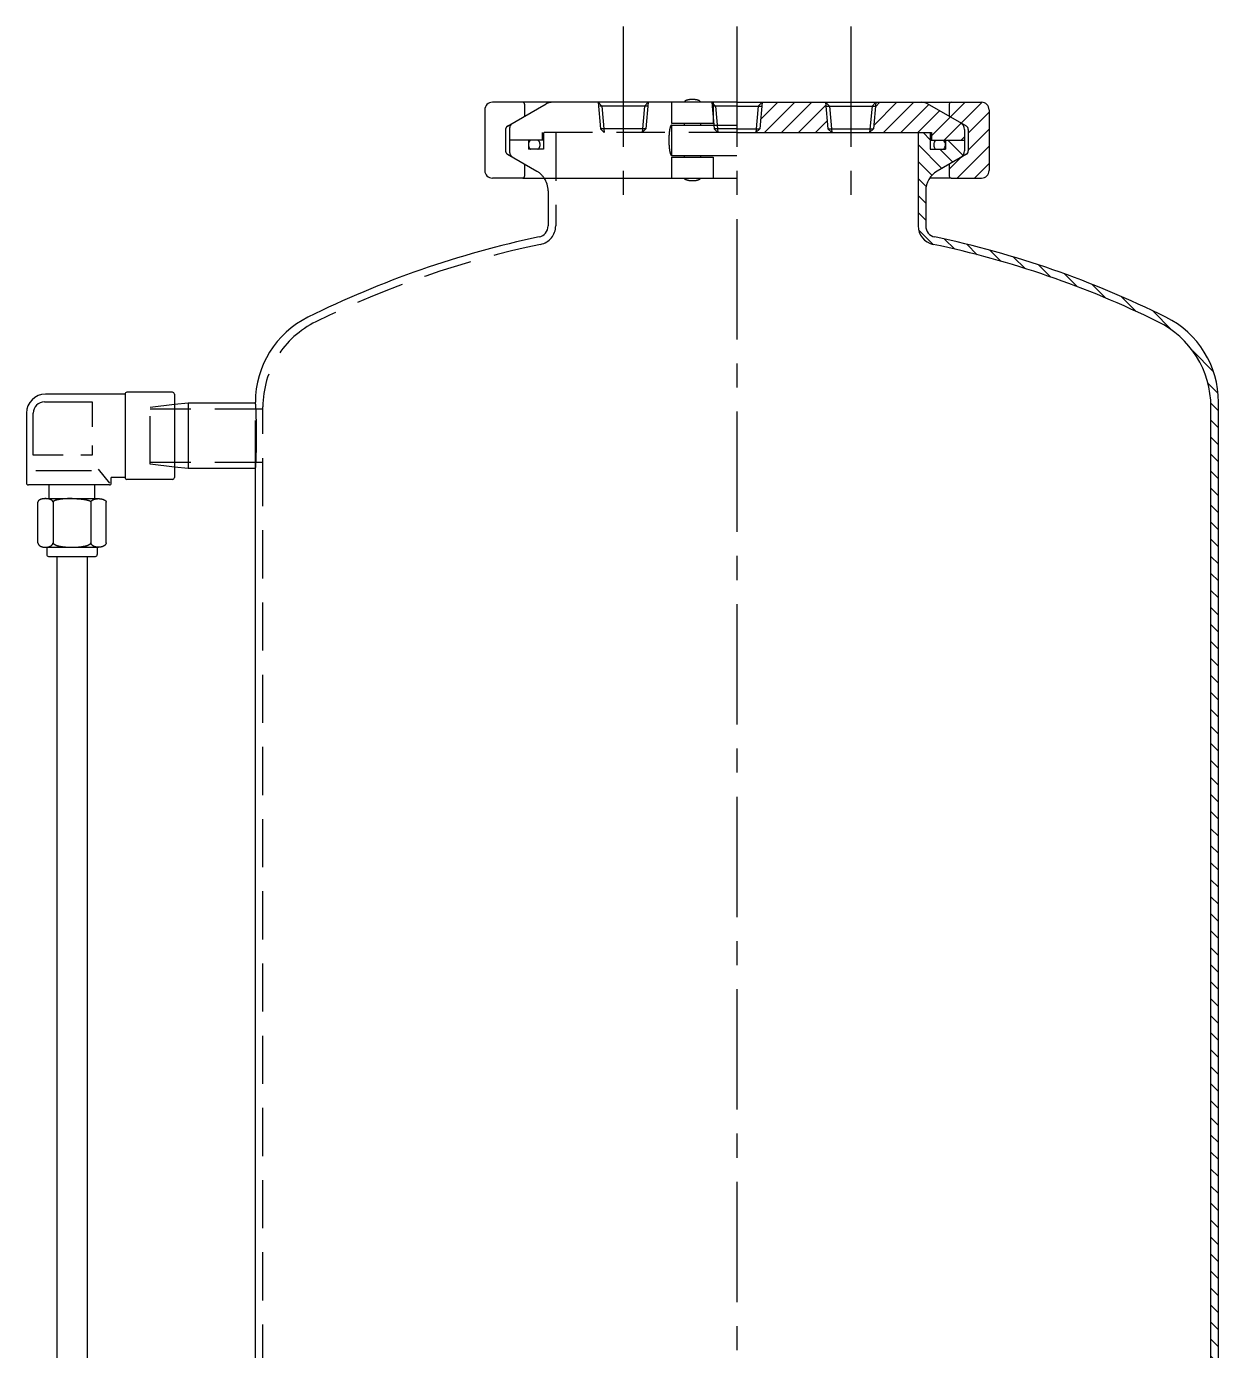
# Model space of a CAD drawing. Extents: x -205 to 175, y -979 to 175.
# Drawn here: x -187.4 to 127, y -629.3 to -280 of the extents above; entities that cross this region are included whole.
import ezdxf

# ---------------------------------------------------------------- set-up
doc = ezdxf.new("R2010")
doc.units = 0
doc.linetypes.add('CENTER', pattern=[50.8, 31.75, -6.35, 6.35, -6.35])
doc.linetypes.add('DASHED', pattern=[19.05, 12.7, -6.35])
doc.layers.get('0').update_dxf_attribs({"linetype": 'CONTINUOUS'})
doc.layers.add('CENTER', color=1, linetype='CENTER')

# ---------------------------------------------------------------- blocks, each defined once
blk = doc.blocks.new('*X1')
at = {"color": 0, "linetype": 'CONTINUOUS'}
for p, q in [((51, -309.87), (49.13, -308)), ((59.63, -314.01), (55.62, -310)), ((54.06, -317.43), (47.8, -311.16)), ((56.91, -315.78), (53.53, -312.4)), ((51.41, -319.26), (47.8, -315.65)), ((49.9, -322.25), (47.8, -320.14)), ((49.8, -326.63), (47.8, -324.63)), ((49.8, -331.12), (47.8, -329.12)), ((51.65, -337.47), (47.93, -333.75)), ((57.43, -338.75), (54.77, -336.1)), ((63.39, -340.22), (60.63, -337.46)), ((69.57, -341.91), (66.69, -339.03)), ((76, -343.85), (72.97, -340.83)), ((82.72, -346.08), (79.53, -342.89)), ((89.78, -348.66), (86.39, -345.26)), ((97.26, -351.65), (93.62, -348)), ((105.27, -355.16), (101.3, -351.2)), ((114.73, -360.13), (109.56, -354.96)), ((125.68, -371.09), (120.2, -365.6)), ((126.89, -376.79), (124.21, -374.11)), ((127, -381.38), (124.98, -379.36)), ((127, -385.87), (125, -383.87)), ((127, -390.36), (125, -388.36)), ((127, -394.85), (125, -392.85)), ((127, -399.34), (125, -397.34)), ((127, -403.83), (125, -401.83)), ((127, -408.32), (125, -406.32)), ((127, -412.81), (125, -410.81)), ((127, -417.3), (125, -415.3)), ((127, -421.79), (125, -419.79)), ((127, -426.28), (125, -424.28)), ((127, -430.78), (125, -428.78)), ((127, -435.27), (125, -433.27)), ((127, -439.76), (125, -437.76)), ((127, -444.25), (125, -442.25)), ((127, -448.74), (125, -446.74)), ((127, -453.23), (125, -451.23)), ((127, -457.72), (125, -455.72)), ((127, -462.21), (125, -460.21)), ((127, -466.7), (125, -464.7)), ((127, -471.19), (125, -469.19)), ((127, -475.68), (125, -473.68)), ((127, -480.17), (125, -478.17)), ((127, -484.66), (125, -482.66)), ((127, -489.15), (125, -487.15)), ((127, -493.64), (125, -491.64)), ((127, -498.13), (125, -496.13)), ((127, -502.62), (125, -500.62)), ((127, -507.11), (125, -505.11)), ((127, -511.6), (125, -509.6)), ((127, -516.09), (125, -514.09)), ((127, -520.58), (125, -518.58)), ((127, -525.07), (125, -523.07)), ((127, -529.56), (125, -527.56)), ((127, -534.05), (125, -532.05)), ((127, -538.54), (125, -536.54)), ((127, -543.03), (125, -541.03)), ((127, -547.52), (125, -545.52)), ((127, -552.01), (125, -550.01)), ((127, -556.5), (125, -554.5)), ((127, -560.99), (125, -558.99)), ((127, -565.48), (125, -563.48)), ((127, -569.97), (125, -567.97)), ((127, -574.46), (125, -572.46)), ((127, -578.95), (125, -576.95)), ((127, -583.44), (125, -581.44)), ((127, -587.93), (125, -585.93)), ((127, -592.42), (125, -590.42)), ((127, -596.91), (125, -594.91)), ((127, -601.4), (125, -599.4)), ((127, -605.89), (125, -603.89)), ((127, -610.38), (125, -608.38)), ((127, -614.87), (125, -612.87)), ((127, -619.36), (125, -617.36)), ((127, -623.85), (125, -621.85)), ((127, -628.34), (125, -626.34)), ((127, -632.83), (125, -630.83)), ((127, -637.32), (125, -635.32)), ((127, -641.81), (125, -639.81)), ((127, -646.3), (125, -644.3)), ((127, -650.79), (125, -648.79)), ((127, -655.28), (125, -653.28)), ((127, -659.77), (125, -657.77)), ((127, -664.26), (125, -662.26)), ((127, -668.75), (125, -666.75)), ((127, -673.24), (125, -671.24)), ((127, -677.73), (125, -675.73)), ((127, -682.22), (125, -680.22)), ((127, -686.71), (125, -684.71)), ((127, -691.2), (125, -689.2)), ((127, -695.69), (125, -693.69)), ((127, -700.18), (125, -698.18)), ((127, -704.67), (125, -702.67)), ((127, -709.16), (125, -707.16)), ((127, -713.65), (125, -711.65)), ((127, -718.14), (125, -716.14)), ((127, -722.63), (125, -720.63)), ((127, -727.12), (125, -725.12)), ((127, -731.61), (125, -729.61)), ((127, -736.1), (125, -734.1)), ((127, -740.59), (125, -738.59)), ((127, -745.08), (125, -743.08)), ((127, -749.57), (125, -747.57)), ((127, -754.06), (125, -752.06)), ((127, -758.55), (125, -756.55)), ((127, -763.04), (125, -761.04)), ((127, -767.53), (125, -765.53)), ((127, -772.02), (125, -770.02)), ((127, -776.51), (125, -774.51)), ((127, -781.01), (125, -779.01)), ((127, -785.5), (125, -783.5)), ((126.97, -789.96), (125, -787.98)), ((126.46, -793.94), (124.59, -792.07)), ((125.46, -797.43), (123.66, -795.63)), ((124.07, -800.53), (122.33, -798.79)), ((122.36, -803.3), (120.67, -801.62)), ((118.04, -807.97), (116.45, -806.38)), ((120.34, -805.78), (118.71, -804.14)), ((112.56, -811.47), (111.07, -809.97)), ((115.45, -809.87), (113.91, -808.33)), ((106.5, -814.39), (105, -812.88)), ((109.55, -812.95), (108.05, -811.45)), ((97.16, -818.52), (95.63, -816.99)), ((100.31, -817.18), (98.79, -815.65)), ((103.43, -815.8), (101.91, -814.29)), ((87.5, -822.33), (85.94, -820.77)), ((90.76, -821.1), (89.21, -819.54)), ((93.98, -819.83), (92.44, -818.28)), ((77.5, -825.79), (75.9, -824.2)), ((80.87, -824.68), (79.29, -823.09)), ((84.21, -823.52), (82.63, -821.95)), ((67.13, -828.9), (65.5, -827.27)), ((70.63, -827.9), (69.01, -826.29)), ((74.08, -826.87), (72.48, -825.26)), ((52.69, -832.42), (51.01, -830.74)), ((56.37, -831.61), (54.7, -829.94)), ((60, -830.75), (58.35, -829.1)), ((63.59, -829.85), (61.95, -828.2)), ((29.56, -836.23), (27.78, -834.45)), ((33.55, -835.73), (31.79, -833.97)), ((37.49, -835.18), (35.74, -833.43)), ((41.37, -834.57), (39.64, -832.84)), ((45.19, -833.9), (43.48, -832.19)), ((48.97, -833.19), (47.27, -831.49)), ((9.49, -838.61), (8.27, -837.39)), ((12.99, -837.62), (11.16, -835.79)), ((17.23, -837.37), (15.39, -835.53)), ((21.4, -837.05), (19.58, -835.23)), ((25.51, -836.67), (23.71, -834.87)), ((8.65, -842.26), (7, -840.61)), ((8.65, -846.75), (7, -845.1)), ((8.65, -851.24), (7, -849.59)), ((8.65, -855.73), (7, -854.08)), ((8.25, -859.82), (7, -858.57)), ((7.79, -863.85), (7, -863.06))]:
    blk.add_line(p, q, dxfattribs=at)
blk = doc.blocks.new('*X4')
at = {"color": 0, "linetype": 'CONTINUOUS'}
for p, q in [((6.22, -304.55), (10.77, -300)), ((7.26, -308), (15.26, -300)), ((11.75, -308), (19.75, -300)), ((36.08, -306.12), (42.2, -300)), ((36.52, -301.19), (37.71, -300)), ((38.69, -308), (46.69, -300)), ((56.3, -303.86), (60.16, -300)), ((59.14, -305.51), (64.64, -300.01)), ((16.24, -308), (23.45, -300.79)), ((43.18, -308), (50.6, -300.57)), ((47.67, -308), (53.45, -302.22)), ((51.35, -308.81), (56.3, -303.86)), ((61, -308.14), (66.5, -302.64)), ((20.73, -308), (23.81, -304.91)), ((54.65, -310), (59.14, -305.51)), ((61, -312.63), (66.5, -307.13)), ((59.14, -310), (60, -309.14)), ((58.12, -320), (66.5, -311.62)), ((56, -317.63), (59.12, -314.51)), ((62.61, -320), (66.5, -316.11))]:
    blk.add_line(p, q, dxfattribs=at)

msp = doc.modelspace()

# ---------------------------------------------------------------- linework, layer by layer
at = {"color": 7, "linetype": 'CONTINUOUS'}
for p, q in [((-56.5, -300), (-64.5, -300)), ((-48.8, -300), (-56.5, -300)), ((0, -300), (-48.8, -300)), ((-17.25, -300), (-17.25, -305.5)), ((-6.25, -300), (-6.25, -305.5)), ((0, -300), (48.8, -300)), ((6.63, -300), (5.63, -301)), ((6.63, -300), (6, -307)), ((23.37, -300), (24.37, -301)), ((23.37, -300), (24, -307)), ((36.63, -300), (35.63, -301)), ((36.63, -300), (36, -307)), ((48.8, -300), (56.5, -300)), ((60.5, -306.29), (50.3, -300.4)), ((56.5, -300), (64.5, -300)), ((-66.5, -302), (-66.5, -318)), ((0, -301), (6.54, -301)), ((5.63, -301), (5, -308)), ((23.46, -301), (36.54, -301)), ((24.37, -301), (25, -308)), ((35.63, -301), (35, -308)), ((56, -300.5), (56, -303.69)), ((66.5, -302), (66.5, -318)), ((-17.25, -305.5), (-6.25, -305.5)), ((-17.25, -306), (-17.25, -314)), ((-17.25, -306), (0, -306)), ((-13.89, -305.5), (-13.89, -306)), ((-9.61, -305.5), (-9.61, -306)), ((0, -307), (6, -307)), ((6, -307), (5, -308)), ((24, -307), (25, -308)), ((24, -307), (36, -307)), ((36, -307), (35, -308)), ((60, -307.15), (60, -312.85)), ((61, -307.15), (61, -312.85)), ((0, -308), (51.35, -308)), ((47.8, -308), (47.8, -332.6)), ((51, -308), (51, -312.4)), ((51, -310), (60, -310)), ((51.35, -308), (51.35, -310)), ((55, -310), (55, -312.4)), ((-17.25, -314), (0, -314)), ((-13.89, -314), (-13.89, -314.5)), ((-9.61, -314), (-9.61, -314.5)), ((51, -312.4), (55, -312.4)), ((60.5, -313.71), (52.8, -318.16)), ((-17.25, -314.5), (-17.25, -320)), ((-17.25, -314.5), (-6.25, -314.5)), ((-6.25, -314.5), (-6.25, -320)), ((56, -316.31), (56, -319.5)), ((-56.5, -320), (-64.5, -320)), ((-56.5, -320), (-50.82, -320)), ((-50.82, -320), (0, -320)), ((56.5, -320), (50.82, -320)), ((56.5, -320), (64.5, -320)), ((-49.8, -323.35), (-49.8, -332.6)), ((49.8, -323.35), (49.8, -332.6)), ((-161.36, -377), (-182.36, -377)), ((-161.36, -377), (-161.36, -399)), ((-148.86, -376.5), (-160.86, -376.5)), ((-148.36, -377), (-148.36, -399)), ((-182.58, -379.03), (-170.04, -379.03)), ((-170.04, -379.03), (-170.04, -385.6)), ((-144.71, -379.35), (-148.36, -379.77)), ((-144.71, -379.35), (-144.71, -396.65)), ((-127, -379.35), (-144.71, -379.35)), ((-127, -379.35), (-127, -379.09)), ((125, -758.6), (125, -380.33)), ((127, -758.6), (127, -379.09)), ((-187.36, -382), (-187.36, -400.46)), ((-185.58, -393.07), (-185.58, -382.03)), ((-170.04, -390.53), (-170.04, -393.07)), ((-177.66, -393.07), (-185.58, -393.07)), ((-170.04, -393.07), (-173.03, -393.07)), ((-184.9, -397.11), (-170.25, -397.11)), ((-168.45, -396.77), (-165.5, -400.46)), ((-144.71, -396.65), (-148.36, -396.23)), ((-127, -396.65), (-144.71, -396.65)), ((-127, -761.71), (-127, -396.65)), ((-165.5, -400.96), (-186.86, -400.96)), ((-181.37, -404.57), (-181.37, -400.96)), ((-169.34, -404.57), (-169.34, -400.96)), ((-161.36, -399), (-165, -399)), ((-165, -400.46), (-165, -399)), ((-148.86, -399.5), (-160.86, -399.5)), ((-182.36, -404.57), (-168.35, -404.57)), ((-184.36, -416.19), (-184.36, -405.5)), ((-180.36, -405.5), (-180.36, -416.48)), ((-170.35, -405.5), (-170.35, -416.48)), ((-166.36, -416.19), (-166.36, -405.5)), ((-182.36, -417.4), (-168.35, -417.4)), ((-182.02, -417.4), (-182.02, -419.3)), ((-168.69, -417.4), (-168.69, -419.3)), ((-181.52, -419.8), (-169.19, -419.8)), ((-179.36, -419.8), (-179.36, -851.2)), ((-171.36, -419.8), (-171.36, -851.2))]:
    msp.add_line(p, q, dxfattribs=at)
at = {"color": 3, "linetype": 'DASHED'}
for p, q in [((-60.5, -306.29), (-50.3, -300.4)), ((-36.63, -300), (-35.63, -301)), ((-36.63, -300), (-36, -307)), ((-23.37, -300), (-24.37, -301)), ((-23.37, -300), (-24, -307)), ((-6.63, -300), (-6, -307)), ((-6.63, -300), (-5.63, -301)), ((-56, -300.5), (-56, -303.69)), ((-23.46, -301), (-36.54, -301)), ((-35.63, -301), (-35, -308)), ((-24.37, -301), (-25, -308)), ((0, -301), (-6.54, -301)), ((-5.63, -301), (-5, -308)), ((-61, -307.15), (-61, -312.85)), ((-60, -307.15), (-60, -312.85)), ((-36, -307), (-35, -308)), ((-24, -307), (-36, -307)), ((-24, -307), (-25, -308)), ((-6, -307), (-5, -308)), ((0, -307), (-6, -307)), ((-51, -310), (-60, -310)), ((-55, -310), (-55, -312.4)), ((-51.35, -308), (-51.35, -310)), ((0, -308), (-51.35, -308)), ((-51, -308), (-51, -312.4)), ((-47.8, -308), (-47.8, -332.6)), ((-60.5, -313.71), (-52.8, -318.16)), ((-51, -312.4), (-55, -312.4)), ((-56, -316.31), (-56, -319.5)), ((-148.36, -379.77), (-154.71, -380.5)), ((-154.71, -395.5), (-154.71, -380.5)), ((-127, -396.65), (-127, -379.35)), ((-125, -787.56), (-125, -380.33)), ((-148.36, -381), (-154.71, -381)), ((-125, -381), (-148.36, -381)), ((-148.36, -395), (-154.71, -395)), ((-148.36, -396.23), (-154.71, -395.5)), ((-125, -395), (-148.36, -395))]:
    msp.add_line(p, q, dxfattribs=at)
at = {"color": 7, "linetype": 'CONTINUOUS'}
for points in [[(-9.61, -300, 0), (-9.61, -299.98, 0), (-9.61, -299.96, 0), (-9.62, -299.94, 0), (-9.62, -299.93, 0), (-9.63, -299.91, 0), (-9.64, -299.89, 0), (-9.64, -299.87, 0), (-9.65, -299.85, 0), (-9.66, -299.84, 0), (-9.68, -299.82, 0), (-9.69, -299.8, 0), (-9.7, -299.78, 0), (-9.72, -299.77, 0), (-9.74, -299.75, 0), (-9.76, -299.73, 0), (-9.78, -299.71, 0), (-9.8, -299.7, 0), (-9.82, -299.68, 0), (-9.84, -299.66, 0), (-9.86, -299.65, 0), (-9.89, -299.63, 0), (-9.92, -299.62, 0), (-9.94, -299.6, 0), (-9.97, -299.58, 0), (-10, -299.57, 0), (-10.03, -299.56, 0), (-10.06, -299.54, 0), (-10.1, -299.53, 0), (-10.13, -299.51, 0), (-10.17, -299.5, 0), (-10.2, -299.49, 0), (-10.24, -299.47, 0), (-10.28, -299.46, 0), (-10.31, -299.45, 0), (-10.35, -299.44, 0), (-10.39, -299.42, 0), (-10.43, -299.41, 0), (-10.48, -299.4, 0), (-10.52, -299.39, 0), (-10.56, -299.38, 0), (-10.61, -299.37, 0), (-10.65, -299.36, 0), (-10.7, -299.35, 0), (-10.74, -299.34, 0), (-10.79, -299.33, 0), (-10.84, -299.32, 0), (-10.88, -299.32, 0), (-10.93, -299.31, 0), (-10.98, -299.3, 0), (-11.03, -299.3, 0), (-11.08, -299.29, 0), (-11.13, -299.29, 0), (-11.18, -299.28, 0), (-11.23, -299.28, 0), (-11.28, -299.27, 0), (-11.33, -299.27, 0), (-11.38, -299.26, 0), (-11.44, -299.26, 0), (-11.49, -299.26, 0), (-11.54, -299.26, 0), (-11.59, -299.25, 0), (-11.65, -299.25, 0), (-11.7, -299.25, 0), (-11.75, -299.25, 0), (-11.8, -299.25, 0), (-11.85, -299.25, 0), (-11.91, -299.25, 0), (-11.96, -299.26, 0), (-12.01, -299.26, 0), (-12.06, -299.26, 0), (-12.12, -299.26, 0), (-12.17, -299.27, 0), (-12.22, -299.27, 0), (-12.27, -299.28, 0), (-12.32, -299.28, 0), (-12.37, -299.29, 0), (-12.42, -299.29, 0), (-12.47, -299.3, 0), (-12.52, -299.3, 0), (-12.57, -299.31, 0), (-12.62, -299.32, 0), (-12.66, -299.32, 0), (-12.71, -299.33, 0), (-12.76, -299.34, 0), (-12.8, -299.35, 0), (-12.85, -299.36, 0), (-12.89, -299.37, 0), (-12.94, -299.38, 0), (-12.98, -299.39, 0), (-13.02, -299.4, 0), (-13.07, -299.41, 0), (-13.11, -299.42, 0), (-13.15, -299.44, 0), (-13.19, -299.45, 0), (-13.22, -299.46, 0), (-13.26, -299.47, 0), (-13.3, -299.49, 0), (-13.33, -299.5, 0), (-13.37, -299.51, 0), (-13.4, -299.53, 0), (-13.44, -299.54, 0), (-13.47, -299.56, 0), (-13.5, -299.57, 0), (-13.53, -299.58, 0), (-13.56, -299.6, 0), (-13.58, -299.62, 0), (-13.61, -299.63, 0), (-13.64, -299.65, 0), (-13.66, -299.66, 0), (-13.68, -299.68, 0), (-13.7, -299.7, 0), (-13.72, -299.71, 0), (-13.74, -299.73, 0), (-13.76, -299.75, 0), (-13.78, -299.77, 0), (-13.8, -299.78, 0), (-13.81, -299.8, 0), (-13.82, -299.82, 0), (-13.84, -299.84, 0), (-13.85, -299.85, 0), (-13.86, -299.87, 0), (-13.86, -299.89, 0), (-13.87, -299.91, 0), (-13.88, -299.93, 0), (-13.88, -299.94, 0), (-13.89, -299.96, 0), (-13.89, -299.98, 0), (-13.89, -300, 0)], [(-17.25, -306, 0), (-17.27, -306, 0), (-17.28, -306, 0), (-17.3, -306.01, 0), (-17.32, -306.02, 0), (-17.34, -306.03, 0), (-17.35, -306.04, 0), (-17.37, -306.06, 0), (-17.39, -306.08, 0), (-17.4, -306.1, 0), (-17.42, -306.12, 0), (-17.44, -306.14, 0), (-17.45, -306.17, 0), (-17.47, -306.2, 0), (-17.49, -306.23, 0), (-17.5, -306.27, 0), (-17.52, -306.3, 0), (-17.53, -306.34, 0), (-17.55, -306.38, 0), (-17.57, -306.43, 0), (-17.58, -306.47, 0), (-17.6, -306.52, 0), (-17.61, -306.57, 0), (-17.62, -306.62, 0), (-17.64, -306.67, 0), (-17.65, -306.73, 0), (-17.67, -306.79, 0), (-17.68, -306.85, 0), (-17.69, -306.91, 0), (-17.71, -306.97, 0), (-17.72, -307.04, 0), (-17.73, -307.1, 0), (-17.75, -307.17, 0), (-17.76, -307.24, 0), (-17.77, -307.31, 0), (-17.78, -307.39, 0), (-17.79, -307.46, 0), (-17.8, -307.54, 0), (-17.81, -307.62, 0), (-17.82, -307.7, 0), (-17.83, -307.78, 0), (-17.84, -307.86, 0), (-17.85, -307.94, 0), (-17.86, -308.03, 0), (-17.87, -308.11, 0), (-17.88, -308.2, 0), (-17.88, -308.29, 0), (-17.89, -308.38, 0), (-17.9, -308.47, 0), (-17.9, -308.56, 0), (-17.91, -308.65, 0), (-17.92, -308.75, 0), (-17.92, -308.84, 0), (-17.93, -308.93, 0), (-17.93, -309.03, 0), (-17.93, -309.12, 0), (-17.94, -309.22, 0), (-17.94, -309.32, 0), (-17.94, -309.41, 0), (-17.95, -309.51, 0), (-17.95, -309.61, 0), (-17.95, -309.71, 0), (-17.95, -309.8, 0), (-17.95, -309.9, 0), (-17.95, -310, 0), (-17.95, -310.1, 0), (-17.95, -310.2, 0), (-17.95, -310.29, 0), (-17.95, -310.39, 0), (-17.95, -310.49, 0), (-17.94, -310.59, 0), (-17.94, -310.68, 0), (-17.94, -310.78, 0), (-17.93, -310.88, 0), (-17.93, -310.97, 0), (-17.93, -311.07, 0), (-17.92, -311.16, 0), (-17.92, -311.25, 0), (-17.91, -311.35, 0), (-17.9, -311.44, 0), (-17.9, -311.53, 0), (-17.89, -311.62, 0), (-17.88, -311.71, 0), (-17.88, -311.8, 0), (-17.87, -311.89, 0), (-17.86, -311.97, 0), (-17.85, -312.06, 0), (-17.84, -312.14, 0), (-17.83, -312.22, 0), (-17.82, -312.3, 0), (-17.81, -312.38, 0), (-17.8, -312.46, 0), (-17.79, -312.54, 0), (-17.78, -312.61, 0), (-17.77, -312.69, 0), (-17.76, -312.76, 0), (-17.75, -312.83, 0), (-17.73, -312.9, 0), (-17.72, -312.96, 0), (-17.71, -313.03, 0), (-17.69, -313.09, 0), (-17.68, -313.15, 0), (-17.67, -313.21, 0), (-17.65, -313.27, 0), (-17.64, -313.33, 0), (-17.62, -313.38, 0), (-17.61, -313.43, 0), (-17.6, -313.48, 0), (-17.58, -313.53, 0), (-17.57, -313.57, 0), (-17.55, -313.62, 0), (-17.53, -313.66, 0), (-17.52, -313.7, 0), (-17.5, -313.73, 0), (-17.49, -313.77, 0), (-17.47, -313.8, 0), (-17.45, -313.83, 0), (-17.44, -313.86, 0), (-17.42, -313.88, 0), (-17.4, -313.9, 0), (-17.39, -313.92, 0), (-17.37, -313.94, 0), (-17.35, -313.96, 0), (-17.34, -313.97, 0), (-17.32, -313.98, 0), (-17.3, -313.99, 0), (-17.28, -314, 0), (-17.27, -314, 0), (-17.25, -314, 0)], [(-9.61, -320, 0), (-9.61, -320.02, 0), (-9.61, -320.04, 0), (-9.62, -320.06, 0), (-9.62, -320.07, 0), (-9.63, -320.09, 0), (-9.64, -320.11, 0), (-9.64, -320.13, 0), (-9.65, -320.15, 0), (-9.66, -320.16, 0), (-9.68, -320.18, 0), (-9.69, -320.2, 0), (-9.7, -320.22, 0), (-9.72, -320.23, 0), (-9.74, -320.25, 0), (-9.76, -320.27, 0), (-9.78, -320.29, 0), (-9.8, -320.3, 0), (-9.82, -320.32, 0), (-9.84, -320.34, 0), (-9.86, -320.35, 0), (-9.89, -320.37, 0), (-9.92, -320.38, 0), (-9.94, -320.4, 0), (-9.97, -320.42, 0), (-10, -320.43, 0), (-10.03, -320.44, 0), (-10.06, -320.46, 0), (-10.1, -320.47, 0), (-10.13, -320.49, 0), (-10.17, -320.5, 0), (-10.2, -320.51, 0), (-10.24, -320.53, 0), (-10.28, -320.54, 0), (-10.31, -320.55, 0), (-10.35, -320.56, 0), (-10.39, -320.58, 0), (-10.43, -320.59, 0), (-10.48, -320.6, 0), (-10.52, -320.61, 0), (-10.56, -320.62, 0), (-10.61, -320.63, 0), (-10.65, -320.64, 0), (-10.7, -320.65, 0), (-10.74, -320.66, 0), (-10.79, -320.67, 0), (-10.84, -320.68, 0), (-10.88, -320.68, 0), (-10.93, -320.69, 0), (-10.98, -320.7, 0), (-11.03, -320.7, 0), (-11.08, -320.71, 0), (-11.13, -320.71, 0), (-11.18, -320.72, 0), (-11.23, -320.72, 0), (-11.28, -320.73, 0), (-11.33, -320.73, 0), (-11.38, -320.74, 0), (-11.44, -320.74, 0), (-11.49, -320.74, 0), (-11.54, -320.74, 0), (-11.59, -320.75, 0), (-11.65, -320.75, 0), (-11.7, -320.75, 0), (-11.75, -320.75, 0), (-11.8, -320.75, 0), (-11.85, -320.75, 0), (-11.91, -320.75, 0), (-11.96, -320.74, 0), (-12.01, -320.74, 0), (-12.06, -320.74, 0), (-12.12, -320.74, 0), (-12.17, -320.73, 0), (-12.22, -320.73, 0), (-12.27, -320.72, 0), (-12.32, -320.72, 0), (-12.37, -320.71, 0), (-12.42, -320.71, 0), (-12.47, -320.7, 0), (-12.52, -320.7, 0), (-12.57, -320.69, 0), (-12.62, -320.68, 0), (-12.66, -320.68, 0), (-12.71, -320.67, 0), (-12.76, -320.66, 0), (-12.8, -320.65, 0), (-12.85, -320.64, 0), (-12.89, -320.63, 0), (-12.94, -320.62, 0), (-12.98, -320.61, 0), (-13.02, -320.6, 0), (-13.07, -320.59, 0), (-13.11, -320.58, 0), (-13.15, -320.56, 0), (-13.19, -320.55, 0), (-13.22, -320.54, 0), (-13.26, -320.53, 0), (-13.3, -320.51, 0), (-13.33, -320.5, 0), (-13.37, -320.49, 0), (-13.4, -320.47, 0), (-13.44, -320.46, 0), (-13.47, -320.44, 0), (-13.5, -320.43, 0), (-13.53, -320.42, 0), (-13.56, -320.4, 0), (-13.58, -320.38, 0), (-13.61, -320.37, 0), (-13.64, -320.35, 0), (-13.66, -320.34, 0), (-13.68, -320.32, 0), (-13.7, -320.3, 0), (-13.72, -320.29, 0), (-13.74, -320.27, 0), (-13.76, -320.25, 0), (-13.78, -320.23, 0), (-13.8, -320.22, 0), (-13.81, -320.2, 0), (-13.82, -320.18, 0), (-13.84, -320.16, 0), (-13.85, -320.15, 0), (-13.86, -320.13, 0), (-13.86, -320.11, 0), (-13.87, -320.09, 0), (-13.88, -320.07, 0), (-13.88, -320.06, 0), (-13.89, -320.04, 0), (-13.89, -320.02, 0), (-13.89, -320, 0)], [(-127, -396.65, 0), (-126.99, -396.65, 0), (-126.99, -396.64, 0), (-126.98, -396.63, 0), (-126.97, -396.61, 0), (-126.96, -396.58, 0), (-126.96, -396.56, 0), (-126.95, -396.52, 0), (-126.94, -396.48, 0), (-126.94, -396.44, 0), (-126.93, -396.39, 0), (-126.92, -396.34, 0), (-126.91, -396.28, 0), (-126.91, -396.21, 0), (-126.9, -396.14, 0), (-126.89, -396.07, 0), (-126.89, -395.99, 0), (-126.88, -395.91, 0), (-126.87, -395.82, 0), (-126.87, -395.73, 0), (-126.86, -395.63, 0), (-126.86, -395.53, 0), (-126.85, -395.42, 0), (-126.84, -395.31, 0), (-126.84, -395.19, 0), (-126.83, -395.07, 0), (-126.82, -394.95, 0), (-126.82, -394.82, 0), (-126.81, -394.69, 0), (-126.81, -394.55, 0), (-126.8, -394.41, 0), (-126.8, -394.26, 0), (-126.79, -394.12, 0), (-126.79, -393.96, 0), (-126.78, -393.81, 0), (-126.78, -393.65, 0), (-126.77, -393.49, 0), (-126.77, -393.32, 0), (-126.76, -393.15, 0), (-126.76, -392.98, 0), (-126.75, -392.81, 0), (-126.75, -392.63, 0), (-126.75, -392.45, 0), (-126.74, -392.26, 0), (-126.74, -392.08, 0), (-126.74, -391.89, 0), (-126.73, -391.7, 0), (-126.73, -391.5, 0), (-126.73, -391.31, 0), (-126.72, -391.11, 0), (-126.72, -390.91, 0), (-126.72, -390.71, 0), (-126.72, -390.51, 0), (-126.72, -390.31, 0), (-126.71, -390.1, 0), (-126.71, -389.89, 0), (-126.71, -389.69, 0), (-126.71, -389.48, 0), (-126.71, -389.27, 0), (-126.71, -389.06, 0), (-126.71, -388.85, 0), (-126.71, -388.64, 0), (-126.7, -388.42, 0), (-126.7, -388.21, 0), (-126.7, -388, 0), (-126.7, -387.79, 0), (-126.7, -387.58, 0), (-126.71, -387.36, 0), (-126.71, -387.15, 0), (-126.71, -386.94, 0), (-126.71, -386.73, 0), (-126.71, -386.52, 0), (-126.71, -386.31, 0), (-126.71, -386.11, 0), (-126.71, -385.9, 0), (-126.72, -385.69, 0), (-126.72, -385.49, 0), (-126.72, -385.29, 0), (-126.72, -385.09, 0), (-126.72, -384.89, 0), (-126.73, -384.69, 0), (-126.73, -384.5, 0), (-126.73, -384.3, 0), (-126.74, -384.11, 0), (-126.74, -383.92, 0), (-126.74, -383.74, 0), (-126.75, -383.55, 0), (-126.75, -383.37, 0), (-126.75, -383.19, 0), (-126.76, -383.02, 0), (-126.76, -382.85, 0), (-126.77, -382.68, 0), (-126.77, -382.51, 0), (-126.78, -382.35, 0), (-126.78, -382.19, 0), (-126.79, -382.04, 0), (-126.79, -381.88, 0), (-126.8, -381.74, 0), (-126.8, -381.59, 0), (-126.81, -381.45, 0), (-126.81, -381.31, 0), (-126.82, -381.18, 0), (-126.82, -381.05, 0), (-126.83, -380.93, 0), (-126.84, -380.81, 0), (-126.84, -380.69, 0), (-126.85, -380.58, 0), (-126.86, -380.47, 0), (-126.86, -380.37, 0), (-126.87, -380.27, 0), (-126.87, -380.18, 0), (-126.88, -380.09, 0), (-126.89, -380.01, 0), (-126.89, -379.93, 0), (-126.9, -379.86, 0), (-126.91, -379.79, 0), (-126.91, -379.72, 0), (-126.92, -379.66, 0), (-126.93, -379.61, 0), (-126.94, -379.56, 0), (-126.94, -379.52, 0), (-126.95, -379.48, 0), (-126.96, -379.44, 0), (-126.96, -379.42, 0), (-126.97, -379.39, 0), (-126.98, -379.37, 0), (-126.99, -379.36, 0), (-126.99, -379.35, 0), (-127, -379.35, 0)], [(-180.36, -405.5, 0), (-180.36, -405.48, 0), (-180.36, -405.46, 0), (-180.37, -405.44, 0), (-180.37, -405.41, 0), (-180.38, -405.39, 0), (-180.38, -405.37, 0), (-180.39, -405.34, 0), (-180.4, -405.32, 0), (-180.41, -405.3, 0), (-180.42, -405.28, 0), (-180.43, -405.25, 0), (-180.45, -405.23, 0), (-180.46, -405.21, 0), (-180.48, -405.19, 0), (-180.5, -405.17, 0), (-180.51, -405.15, 0), (-180.53, -405.12, 0), (-180.55, -405.1, 0), (-180.57, -405.08, 0), (-180.6, -405.06, 0), (-180.62, -405.04, 0), (-180.65, -405.02, 0), (-180.67, -405, 0), (-180.7, -404.98, 0), (-180.72, -404.96, 0), (-180.75, -404.95, 0), (-180.78, -404.93, 0), (-180.81, -404.91, 0), (-180.85, -404.89, 0), (-180.88, -404.88, 0), (-180.91, -404.86, 0), (-180.95, -404.84, 0), (-180.98, -404.83, 0), (-181.02, -404.81, 0), (-181.05, -404.8, 0), (-181.09, -404.78, 0), (-181.13, -404.77, 0), (-181.17, -404.75, 0), (-181.21, -404.74, 0), (-181.25, -404.73, 0), (-181.29, -404.71, 0), (-181.33, -404.7, 0), (-181.37, -404.69, 0), (-181.42, -404.68, 0), (-181.46, -404.67, 0), (-181.5, -404.66, 0), (-181.55, -404.65, 0), (-181.59, -404.64, 0), (-181.64, -404.63, 0), (-181.69, -404.62, 0), (-181.73, -404.62, 0), (-181.78, -404.61, 0), (-181.82, -404.6, 0), (-181.87, -404.6, 0), (-181.92, -404.59, 0), (-181.97, -404.59, 0), (-182.02, -404.58, 0), (-182.06, -404.58, 0), (-182.11, -404.58, 0), (-182.16, -404.57, 0), (-182.21, -404.57, 0), (-182.26, -404.57, 0), (-182.31, -404.57, 0), (-182.36, -404.57, 0), (-182.41, -404.57, 0), (-182.46, -404.57, 0), (-182.5, -404.57, 0), (-182.55, -404.57, 0), (-182.6, -404.58, 0), (-182.65, -404.58, 0), (-182.7, -404.58, 0), (-182.75, -404.59, 0), (-182.79, -404.59, 0), (-182.84, -404.6, 0), (-182.89, -404.6, 0), (-182.94, -404.61, 0), (-182.98, -404.62, 0), (-183.03, -404.62, 0), (-183.08, -404.63, 0), (-183.12, -404.64, 0), (-183.17, -404.65, 0), (-183.21, -404.66, 0), (-183.26, -404.67, 0), (-183.3, -404.68, 0), (-183.34, -404.69, 0), (-183.38, -404.7, 0), (-183.43, -404.71, 0), (-183.47, -404.73, 0), (-183.51, -404.74, 0), (-183.55, -404.75, 0), (-183.59, -404.77, 0), (-183.62, -404.78, 0), (-183.66, -404.8, 0), (-183.7, -404.81, 0), (-183.74, -404.83, 0), (-183.77, -404.84, 0), (-183.8, -404.86, 0), (-183.84, -404.88, 0), (-183.87, -404.89, 0), (-183.9, -404.91, 0), (-183.93, -404.93, 0), (-183.96, -404.95, 0), (-183.99, -404.96, 0), (-184.02, -404.98, 0), (-184.04, -405, 0), (-184.07, -405.02, 0), (-184.1, -405.04, 0), (-184.12, -405.06, 0), (-184.14, -405.08, 0), (-184.16, -405.1, 0), (-184.18, -405.12, 0), (-184.2, -405.15, 0), (-184.22, -405.17, 0), (-184.24, -405.19, 0), (-184.25, -405.21, 0), (-184.27, -405.23, 0), (-184.28, -405.25, 0), (-184.29, -405.28, 0), (-184.31, -405.3, 0), (-184.32, -405.32, 0), (-184.33, -405.34, 0), (-184.33, -405.37, 0), (-184.34, -405.39, 0), (-184.34, -405.41, 0), (-184.35, -405.44, 0), (-184.35, -405.46, 0), (-184.35, -405.48, 0), (-184.36, -405.5, 0)], [(-175.35, -404.55, 0), (-175.42, -404.55, 0), (-175.48, -404.55, 0), (-175.54, -404.55, 0), (-175.6, -404.55, 0), (-175.66, -404.55, 0), (-175.72, -404.55, 0), (-175.78, -404.55, 0), (-175.84, -404.56, 0), (-175.9, -404.56, 0), (-175.96, -404.56, 0), (-176.02, -404.56, 0), (-176.08, -404.56, 0), (-176.14, -404.56, 0), (-176.2, -404.56, 0), (-176.26, -404.56, 0), (-176.32, -404.57, 0), (-176.38, -404.57, 0), (-176.44, -404.57, 0), (-176.5, -404.57, 0), (-176.56, -404.57, 0), (-176.62, -404.58, 0), (-176.68, -404.58, 0), (-176.74, -404.58, 0), (-176.8, -404.59, 0), (-176.85, -404.59, 0), (-176.91, -404.59, 0), (-176.97, -404.6, 0), (-177.03, -404.6, 0), (-177.09, -404.6, 0), (-177.14, -404.61, 0), (-177.2, -404.61, 0), (-177.26, -404.62, 0), (-177.31, -404.62, 0), (-177.37, -404.62, 0), (-177.43, -404.63, 0), (-177.48, -404.63, 0), (-177.54, -404.64, 0), (-177.59, -404.64, 0), (-177.65, -404.65, 0), (-177.7, -404.65, 0), (-177.75, -404.66, 0), (-177.81, -404.67, 0), (-177.86, -404.67, 0), (-177.91, -404.68, 0), (-177.97, -404.68, 0), (-178.02, -404.69, 0), (-178.07, -404.7, 0), (-178.12, -404.7, 0), (-178.17, -404.71, 0), (-178.22, -404.71, 0), (-178.27, -404.72, 0), (-178.32, -404.73, 0), (-178.37, -404.74, 0), (-178.42, -404.74, 0), (-178.47, -404.75, 0), (-178.52, -404.76, 0), (-178.57, -404.76, 0), (-178.61, -404.77, 0), (-178.66, -404.78, 0), (-178.71, -404.79, 0), (-178.75, -404.8, 0), (-178.79, -404.8, 0), (-178.84, -404.81, 0), (-178.88, -404.82, 0), (-178.93, -404.83, 0), (-178.97, -404.84, 0), (-179.01, -404.85, 0), (-179.05, -404.85, 0), (-179.09, -404.86, 0), (-179.14, -404.87, 0), (-179.18, -404.88, 0), (-179.22, -404.89, 0), (-179.25, -404.9, 0), (-179.29, -404.91, 0), (-179.33, -404.92, 0), (-179.37, -404.93, 0), (-179.4, -404.94, 0), (-179.44, -404.95, 0), (-179.47, -404.95, 0), (-179.51, -404.96, 0), (-179.54, -404.98, 0), (-179.58, -404.99, 0), (-179.61, -405, 0), (-179.64, -405, 0), (-179.67, -405.01, 0), (-179.71, -405.03, 0), (-179.74, -405.04, 0), (-179.76, -405.05, 0), (-179.79, -405.06, 0), (-179.82, -405.07, 0), (-179.85, -405.08, 0), (-179.88, -405.09, 0), (-179.9, -405.1, 0), (-179.93, -405.11, 0), (-179.95, -405.12, 0), (-179.98, -405.13, 0), (-180, -405.14, 0), (-180.02, -405.15, 0), (-180.04, -405.17, 0), (-180.06, -405.18, 0), (-180.09, -405.19, 0), (-180.11, -405.2, 0), (-180.12, -405.21, 0), (-180.14, -405.22, 0), (-180.16, -405.23, 0), (-180.18, -405.25, 0), (-180.19, -405.26, 0), (-180.21, -405.27, 0), (-180.22, -405.28, 0), (-180.24, -405.29, 0), (-180.25, -405.3, 0), (-180.26, -405.31, 0), (-180.28, -405.33, 0), (-180.29, -405.34, 0), (-180.3, -405.35, 0), (-180.31, -405.36, 0), (-180.31, -405.37, 0), (-180.32, -405.38, 0), (-180.33, -405.4, 0), (-180.34, -405.41, 0), (-180.34, -405.42, 0), (-180.35, -405.43, 0), (-180.35, -405.44, 0), (-180.35, -405.46, 0), (-180.36, -405.47, 0), (-180.36, -405.48, 0), (-180.36, -405.49, 0), (-180.36, -405.5, 0)], [(-175.35, -404.55, 0), (-175.29, -404.55, 0), (-175.23, -404.55, 0), (-175.17, -404.55, 0), (-175.11, -404.55, 0), (-175.05, -404.55, 0), (-174.99, -404.55, 0), (-174.93, -404.55, 0), (-174.87, -404.56, 0), (-174.81, -404.56, 0), (-174.75, -404.56, 0), (-174.69, -404.56, 0), (-174.63, -404.56, 0), (-174.57, -404.56, 0), (-174.51, -404.56, 0), (-174.45, -404.56, 0), (-174.39, -404.57, 0), (-174.33, -404.57, 0), (-174.27, -404.57, 0), (-174.21, -404.57, 0), (-174.15, -404.57, 0), (-174.09, -404.58, 0), (-174.03, -404.58, 0), (-173.97, -404.58, 0), (-173.91, -404.59, 0), (-173.86, -404.59, 0), (-173.8, -404.59, 0), (-173.74, -404.6, 0), (-173.68, -404.6, 0), (-173.62, -404.6, 0), (-173.57, -404.61, 0), (-173.51, -404.61, 0), (-173.45, -404.62, 0), (-173.4, -404.62, 0), (-173.34, -404.62, 0), (-173.28, -404.63, 0), (-173.23, -404.63, 0), (-173.17, -404.64, 0), (-173.12, -404.64, 0), (-173.06, -404.65, 0), (-173.01, -404.65, 0), (-172.96, -404.66, 0), (-172.9, -404.67, 0), (-172.85, -404.67, 0), (-172.79, -404.68, 0), (-172.74, -404.68, 0), (-172.69, -404.69, 0), (-172.64, -404.7, 0), (-172.59, -404.7, 0), (-172.54, -404.71, 0), (-172.49, -404.71, 0), (-172.44, -404.72, 0), (-172.39, -404.73, 0), (-172.34, -404.74, 0), (-172.29, -404.74, 0), (-172.24, -404.75, 0), (-172.19, -404.76, 0), (-172.15, -404.76, 0), (-172.1, -404.77, 0), (-172.05, -404.78, 0), (-172, -404.79, 0), (-171.96, -404.8, 0), (-171.91, -404.8, 0), (-171.87, -404.81, 0), (-171.83, -404.82, 0), (-171.78, -404.83, 0), (-171.74, -404.84, 0), (-171.7, -404.85, 0), (-171.66, -404.85, 0), (-171.62, -404.86, 0), (-171.57, -404.87, 0), (-171.53, -404.88, 0), (-171.5, -404.89, 0), (-171.46, -404.9, 0), (-171.42, -404.91, 0), (-171.38, -404.92, 0), (-171.34, -404.93, 0), (-171.31, -404.94, 0), (-171.27, -404.95, 0), (-171.24, -404.95, 0), (-171.2, -404.96, 0), (-171.17, -404.98, 0), (-171.13, -404.99, 0), (-171.1, -405, 0), (-171.07, -405, 0), (-171.04, -405.01, 0), (-171, -405.03, 0), (-170.97, -405.04, 0), (-170.95, -405.05, 0), (-170.92, -405.06, 0), (-170.89, -405.07, 0), (-170.86, -405.08, 0), (-170.83, -405.09, 0), (-170.81, -405.1, 0), (-170.78, -405.11, 0), (-170.76, -405.12, 0), (-170.73, -405.13, 0), (-170.71, -405.14, 0), (-170.69, -405.15, 0), (-170.67, -405.17, 0), (-170.65, -405.18, 0), (-170.62, -405.19, 0), (-170.6, -405.2, 0), (-170.59, -405.21, 0), (-170.57, -405.22, 0), (-170.55, -405.23, 0), (-170.53, -405.25, 0), (-170.52, -405.26, 0), (-170.5, -405.27, 0), (-170.49, -405.28, 0), (-170.47, -405.29, 0), (-170.46, -405.3, 0), (-170.45, -405.31, 0), (-170.44, -405.33, 0), (-170.42, -405.34, 0), (-170.41, -405.35, 0), (-170.4, -405.36, 0), (-170.4, -405.37, 0), (-170.39, -405.38, 0), (-170.38, -405.4, 0), (-170.37, -405.41, 0), (-170.37, -405.42, 0), (-170.36, -405.43, 0), (-170.36, -405.44, 0), (-170.36, -405.46, 0), (-170.35, -405.47, 0), (-170.35, -405.48, 0), (-170.35, -405.49, 0), (-170.35, -405.5, 0)], [(-170.35, -405.5, 0), (-170.35, -405.48, 0), (-170.35, -405.46, 0), (-170.34, -405.44, 0), (-170.34, -405.41, 0), (-170.33, -405.39, 0), (-170.33, -405.37, 0), (-170.32, -405.34, 0), (-170.31, -405.32, 0), (-170.3, -405.3, 0), (-170.29, -405.28, 0), (-170.28, -405.25, 0), (-170.26, -405.23, 0), (-170.25, -405.21, 0), (-170.23, -405.19, 0), (-170.22, -405.17, 0), (-170.2, -405.15, 0), (-170.18, -405.12, 0), (-170.16, -405.1, 0), (-170.14, -405.08, 0), (-170.11, -405.06, 0), (-170.09, -405.04, 0), (-170.06, -405.02, 0), (-170.04, -405, 0), (-170.01, -404.98, 0), (-169.99, -404.96, 0), (-169.96, -404.95, 0), (-169.93, -404.93, 0), (-169.9, -404.91, 0), (-169.87, -404.89, 0), (-169.83, -404.88, 0), (-169.8, -404.86, 0), (-169.76, -404.84, 0), (-169.73, -404.83, 0), (-169.69, -404.81, 0), (-169.66, -404.8, 0), (-169.62, -404.78, 0), (-169.58, -404.77, 0), (-169.54, -404.75, 0), (-169.5, -404.74, 0), (-169.46, -404.73, 0), (-169.42, -404.71, 0), (-169.38, -404.7, 0), (-169.34, -404.69, 0), (-169.29, -404.68, 0), (-169.25, -404.67, 0), (-169.21, -404.66, 0), (-169.16, -404.65, 0), (-169.12, -404.64, 0), (-169.07, -404.63, 0), (-169.03, -404.62, 0), (-168.98, -404.62, 0), (-168.93, -404.61, 0), (-168.88, -404.6, 0), (-168.84, -404.6, 0), (-168.79, -404.59, 0), (-168.74, -404.59, 0), (-168.69, -404.58, 0), (-168.65, -404.58, 0), (-168.6, -404.58, 0), (-168.55, -404.57, 0), (-168.5, -404.57, 0), (-168.45, -404.57, 0), (-168.4, -404.57, 0), (-168.35, -404.57, 0), (-168.3, -404.57, 0), (-168.25, -404.57, 0), (-168.21, -404.57, 0), (-168.16, -404.57, 0), (-168.11, -404.58, 0), (-168.06, -404.58, 0), (-168.01, -404.58, 0), (-167.96, -404.59, 0), (-167.91, -404.59, 0), (-167.87, -404.6, 0), (-167.82, -404.6, 0), (-167.77, -404.61, 0), (-167.73, -404.62, 0), (-167.68, -404.62, 0), (-167.63, -404.63, 0), (-167.59, -404.64, 0), (-167.54, -404.65, 0), (-167.5, -404.66, 0), (-167.45, -404.67, 0), (-167.41, -404.68, 0), (-167.37, -404.69, 0), (-167.33, -404.7, 0), (-167.28, -404.71, 0), (-167.24, -404.73, 0), (-167.2, -404.74, 0), (-167.16, -404.75, 0), (-167.12, -404.77, 0), (-167.09, -404.78, 0), (-167.05, -404.8, 0), (-167.01, -404.81, 0), (-166.97, -404.83, 0), (-166.94, -404.84, 0), (-166.91, -404.86, 0), (-166.87, -404.88, 0), (-166.84, -404.89, 0), (-166.81, -404.91, 0), (-166.78, -404.93, 0), (-166.75, -404.95, 0), (-166.72, -404.96, 0), (-166.69, -404.98, 0), (-166.66, -405, 0), (-166.64, -405.02, 0), (-166.62, -405.04, 0), (-166.59, -405.06, 0), (-166.57, -405.08, 0), (-166.55, -405.1, 0), (-166.53, -405.12, 0), (-166.51, -405.15, 0), (-166.49, -405.17, 0), (-166.47, -405.19, 0), (-166.46, -405.21, 0), (-166.44, -405.23, 0), (-166.43, -405.25, 0), (-166.41, -405.28, 0), (-166.4, -405.3, 0), (-166.39, -405.32, 0), (-166.38, -405.34, 0), (-166.38, -405.37, 0), (-166.37, -405.39, 0), (-166.37, -405.41, 0), (-166.36, -405.44, 0), (-166.36, -405.46, 0), (-166.36, -405.48, 0), (-166.36, -405.5, 0)], [(-184.36, -416.19, 0), (-184.35, -416.22, 0), (-184.35, -416.25, 0), (-184.35, -416.28, 0), (-184.34, -416.31, 0), (-184.34, -416.34, 0), (-184.33, -416.37, 0), (-184.33, -416.4, 0), (-184.32, -416.43, 0), (-184.31, -416.45, 0), (-184.29, -416.48, 0), (-184.28, -416.51, 0), (-184.27, -416.54, 0), (-184.25, -416.57, 0), (-184.24, -416.6, 0), (-184.22, -416.62, 0), (-184.2, -416.65, 0), (-184.18, -416.68, 0), (-184.16, -416.71, 0), (-184.14, -416.73, 0), (-184.12, -416.76, 0), (-184.1, -416.79, 0), (-184.07, -416.81, 0), (-184.04, -416.84, 0), (-184.02, -416.86, 0), (-183.99, -416.89, 0), (-183.96, -416.91, 0), (-183.93, -416.93, 0), (-183.9, -416.96, 0), (-183.87, -416.98, 0), (-183.84, -417, 0), (-183.8, -417.02, 0), (-183.77, -417.05, 0), (-183.74, -417.07, 0), (-183.7, -417.09, 0), (-183.66, -417.11, 0), (-183.62, -417.12, 0), (-183.59, -417.14, 0), (-183.55, -417.16, 0), (-183.51, -417.18, 0), (-183.47, -417.2, 0), (-183.43, -417.21, 0), (-183.38, -417.23, 0), (-183.34, -417.24, 0), (-183.3, -417.26, 0), (-183.26, -417.27, 0), (-183.21, -417.28, 0), (-183.17, -417.3, 0), (-183.12, -417.31, 0), (-183.08, -417.32, 0), (-183.03, -417.33, 0), (-182.98, -417.34, 0), (-182.94, -417.35, 0), (-182.89, -417.36, 0), (-182.84, -417.36, 0), (-182.79, -417.37, 0), (-182.75, -417.38, 0), (-182.7, -417.38, 0), (-182.65, -417.39, 0), (-182.6, -417.39, 0), (-182.55, -417.39, 0), (-182.5, -417.4, 0), (-182.46, -417.4, 0), (-182.41, -417.4, 0), (-182.36, -417.4, 0), (-182.31, -417.4, 0), (-182.26, -417.4, 0), (-182.21, -417.4, 0), (-182.16, -417.39, 0), (-182.11, -417.39, 0), (-182.06, -417.39, 0), (-182.02, -417.38, 0), (-181.97, -417.38, 0), (-181.92, -417.37, 0), (-181.87, -417.36, 0), (-181.82, -417.36, 0), (-181.78, -417.35, 0), (-181.73, -417.34, 0), (-181.69, -417.33, 0), (-181.64, -417.32, 0), (-181.59, -417.31, 0), (-181.55, -417.3, 0), (-181.5, -417.28, 0), (-181.46, -417.27, 0), (-181.42, -417.26, 0), (-181.37, -417.24, 0), (-181.33, -417.23, 0), (-181.29, -417.21, 0), (-181.25, -417.2, 0), (-181.21, -417.18, 0), (-181.17, -417.16, 0), (-181.13, -417.14, 0), (-181.09, -417.12, 0), (-181.05, -417.11, 0), (-181.02, -417.09, 0), (-180.98, -417.07, 0), (-180.95, -417.05, 0), (-180.91, -417.02, 0), (-180.88, -417, 0), (-180.85, -416.98, 0), (-180.81, -416.96, 0), (-180.78, -416.93, 0), (-180.75, -416.91, 0), (-180.72, -416.89, 0), (-180.7, -416.86, 0), (-180.67, -416.84, 0), (-180.65, -416.81, 0), (-180.62, -416.79, 0), (-180.6, -416.76, 0), (-180.57, -416.73, 0), (-180.55, -416.71, 0), (-180.53, -416.68, 0), (-180.51, -416.65, 0), (-180.5, -416.62, 0), (-180.48, -416.6, 0), (-180.46, -416.57, 0), (-180.45, -416.54, 0), (-180.43, -416.51, 0), (-180.42, -416.48, 0), (-180.41, -416.45, 0), (-180.4, -416.43, 0), (-180.39, -416.4, 0), (-180.38, -416.37, 0), (-180.38, -416.34, 0), (-180.37, -416.31, 0), (-180.37, -416.28, 0), (-180.36, -416.25, 0), (-180.36, -416.22, 0), (-180.36, -416.19, 0)], [(-180.36, -416.19, 0), (-180.36, -416.22, 0), (-180.35, -416.25, 0), (-180.35, -416.28, 0), (-180.34, -416.31, 0), (-180.32, -416.34, 0), (-180.31, -416.37, 0), (-180.29, -416.4, 0), (-180.26, -416.43, 0), (-180.24, -416.45, 0), (-180.21, -416.48, 0), (-180.18, -416.51, 0), (-180.15, -416.54, 0), (-180.11, -416.57, 0), (-180.07, -416.6, 0), (-180.03, -416.62, 0), (-179.98, -416.65, 0), (-179.93, -416.68, 0), (-179.88, -416.71, 0), (-179.83, -416.73, 0), (-179.77, -416.76, 0), (-179.71, -416.79, 0), (-179.65, -416.81, 0), (-179.58, -416.84, 0), (-179.52, -416.86, 0), (-179.45, -416.89, 0), (-179.38, -416.91, 0), (-179.3, -416.93, 0), (-179.22, -416.96, 0), (-179.15, -416.98, 0), (-179.06, -417, 0), (-178.98, -417.02, 0), (-178.9, -417.05, 0), (-178.81, -417.07, 0), (-178.72, -417.09, 0), (-178.62, -417.11, 0), (-178.53, -417.12, 0), (-178.44, -417.14, 0), (-178.34, -417.16, 0), (-178.24, -417.18, 0), (-178.14, -417.2, 0), (-178.03, -417.21, 0), (-177.93, -417.23, 0), (-177.82, -417.24, 0), (-177.72, -417.26, 0), (-177.61, -417.27, 0), (-177.5, -417.28, 0), (-177.38, -417.3, 0), (-177.27, -417.31, 0), (-177.16, -417.32, 0), (-177.04, -417.33, 0), (-176.93, -417.34, 0), (-176.81, -417.35, 0), (-176.69, -417.36, 0), (-176.57, -417.36, 0), (-176.45, -417.37, 0), (-176.33, -417.38, 0), (-176.21, -417.38, 0), (-176.09, -417.39, 0), (-175.97, -417.39, 0), (-175.85, -417.39, 0), (-175.72, -417.4, 0), (-175.6, -417.4, 0), (-175.48, -417.4, 0), (-175.35, -417.4, 0), (-175.23, -417.4, 0), (-175.11, -417.4, 0), (-174.99, -417.4, 0), (-174.86, -417.39, 0), (-174.74, -417.39, 0), (-174.62, -417.39, 0), (-174.5, -417.38, 0), (-174.38, -417.38, 0), (-174.26, -417.37, 0), (-174.14, -417.36, 0), (-174.02, -417.36, 0), (-173.9, -417.35, 0), (-173.78, -417.34, 0), (-173.67, -417.33, 0), (-173.55, -417.32, 0), (-173.44, -417.31, 0), (-173.33, -417.3, 0), (-173.22, -417.28, 0), (-173.1, -417.27, 0), (-173, -417.26, 0), (-172.89, -417.24, 0), (-172.78, -417.23, 0), (-172.68, -417.21, 0), (-172.57, -417.2, 0), (-172.47, -417.18, 0), (-172.37, -417.16, 0), (-172.28, -417.14, 0), (-172.18, -417.12, 0), (-172.09, -417.11, 0), (-171.99, -417.09, 0), (-171.9, -417.07, 0), (-171.82, -417.05, 0), (-171.73, -417.02, 0), (-171.65, -417, 0), (-171.56, -416.98, 0), (-171.49, -416.96, 0), (-171.41, -416.93, 0), (-171.34, -416.91, 0), (-171.26, -416.89, 0), (-171.19, -416.86, 0), (-171.13, -416.84, 0), (-171.06, -416.81, 0), (-171, -416.79, 0), (-170.94, -416.76, 0), (-170.88, -416.73, 0), (-170.83, -416.71, 0), (-170.78, -416.68, 0), (-170.73, -416.65, 0), (-170.69, -416.62, 0), (-170.64, -416.6, 0), (-170.6, -416.57, 0), (-170.56, -416.54, 0), (-170.53, -416.51, 0), (-170.5, -416.48, 0), (-170.47, -416.45, 0), (-170.45, -416.43, 0), (-170.42, -416.4, 0), (-170.4, -416.37, 0), (-170.39, -416.34, 0), (-170.37, -416.31, 0), (-170.36, -416.28, 0), (-170.35, -416.25, 0), (-170.35, -416.22, 0), (-170.35, -416.19, 0)], [(-166.36, -416.19, 0), (-166.36, -416.22, 0), (-166.36, -416.25, 0), (-166.36, -416.28, 0), (-166.37, -416.31, 0), (-166.37, -416.34, 0), (-166.38, -416.37, 0), (-166.38, -416.4, 0), (-166.39, -416.43, 0), (-166.4, -416.45, 0), (-166.41, -416.48, 0), (-166.43, -416.51, 0), (-166.44, -416.54, 0), (-166.46, -416.57, 0), (-166.47, -416.6, 0), (-166.49, -416.62, 0), (-166.51, -416.65, 0), (-166.53, -416.68, 0), (-166.55, -416.71, 0), (-166.57, -416.73, 0), (-166.59, -416.76, 0), (-166.62, -416.79, 0), (-166.64, -416.81, 0), (-166.66, -416.84, 0), (-166.69, -416.86, 0), (-166.72, -416.89, 0), (-166.75, -416.91, 0), (-166.78, -416.93, 0), (-166.81, -416.96, 0), (-166.84, -416.98, 0), (-166.87, -417, 0), (-166.91, -417.02, 0), (-166.94, -417.05, 0), (-166.97, -417.07, 0), (-167.01, -417.09, 0), (-167.05, -417.11, 0), (-167.09, -417.12, 0), (-167.12, -417.14, 0), (-167.16, -417.16, 0), (-167.2, -417.18, 0), (-167.24, -417.2, 0), (-167.28, -417.21, 0), (-167.33, -417.23, 0), (-167.37, -417.24, 0), (-167.41, -417.26, 0), (-167.45, -417.27, 0), (-167.5, -417.28, 0), (-167.54, -417.3, 0), (-167.59, -417.31, 0), (-167.63, -417.32, 0), (-167.68, -417.33, 0), (-167.73, -417.34, 0), (-167.77, -417.35, 0), (-167.82, -417.36, 0), (-167.87, -417.36, 0), (-167.91, -417.37, 0), (-167.96, -417.38, 0), (-168.01, -417.38, 0), (-168.06, -417.39, 0), (-168.11, -417.39, 0), (-168.16, -417.39, 0), (-168.21, -417.4, 0), (-168.25, -417.4, 0), (-168.3, -417.4, 0), (-168.35, -417.4, 0), (-168.4, -417.4, 0), (-168.45, -417.4, 0), (-168.5, -417.4, 0), (-168.55, -417.39, 0), (-168.6, -417.39, 0), (-168.65, -417.39, 0), (-168.69, -417.38, 0), (-168.74, -417.38, 0), (-168.79, -417.37, 0), (-168.84, -417.36, 0), (-168.88, -417.36, 0), (-168.93, -417.35, 0), (-168.98, -417.34, 0), (-169.03, -417.33, 0), (-169.07, -417.32, 0), (-169.12, -417.31, 0), (-169.16, -417.3, 0), (-169.21, -417.28, 0), (-169.25, -417.27, 0), (-169.29, -417.26, 0), (-169.34, -417.24, 0), (-169.38, -417.23, 0), (-169.42, -417.21, 0), (-169.46, -417.2, 0), (-169.5, -417.18, 0), (-169.54, -417.16, 0), (-169.58, -417.14, 0), (-169.62, -417.12, 0), (-169.66, -417.11, 0), (-169.69, -417.09, 0), (-169.73, -417.07, 0), (-169.76, -417.05, 0), (-169.8, -417.02, 0), (-169.83, -417, 0), (-169.87, -416.98, 0), (-169.9, -416.96, 0), (-169.93, -416.93, 0), (-169.96, -416.91, 0), (-169.99, -416.89, 0), (-170.01, -416.86, 0), (-170.04, -416.84, 0), (-170.06, -416.81, 0), (-170.09, -416.79, 0), (-170.11, -416.76, 0), (-170.14, -416.73, 0), (-170.16, -416.71, 0), (-170.18, -416.68, 0), (-170.2, -416.65, 0), (-170.22, -416.62, 0), (-170.23, -416.6, 0), (-170.25, -416.57, 0), (-170.26, -416.54, 0), (-170.28, -416.51, 0), (-170.29, -416.48, 0), (-170.3, -416.45, 0), (-170.31, -416.43, 0), (-170.32, -416.4, 0), (-170.33, -416.37, 0), (-170.33, -416.34, 0), (-170.34, -416.31, 0), (-170.34, -416.28, 0), (-170.35, -416.25, 0), (-170.35, -416.22, 0), (-170.35, -416.19, 0)]]:
    msp.add_polyline3d(points, dxfattribs=at)
for centre, radius, start, end in [((-64.5, -302), 2, 90, 180), ((48.8, -303), 3, 60, 90), ((56.5, -300.5), 0.5, 90, 180), ((64.5, -302), 2, 0, 90), ((58, -307.15), 2, 0, 60), ((60, -307.15), 1, 0, 60), ((53.45, -311.2), 1.55, 129.268, 230.732), ((53.45, -311.2), 1.55, 309.268, 50.732), ((58, -312.85), 2, 300, 0), ((60, -312.85), 1, 300, 0), ((-64.5, -318), 2, 180, 270), ((-55.8, -323.35), 6, 0, 33.976), ((55.8, -323.35), 6, 120, 180), ((56.5, -319.5), 0.5, 180, 270), ((64.5, -318), 2, 270, 0), ((-52.8, -332.6), 3, 281.8557, 0), ((52.8, -332.6), 5, 180, 258.1443), ((52.8, -332.6), 3, 180, 258.1443), ((0, -584.12), 254, 101.8557, 116.4499), ((0, -584.12), 252, 63.8624, 78.1443), ((0, -584.12), 254, 63.5501, 78.1443), ((-102, -379.09), 25, 116.4499, 180), ((100, -380.33), 25, 0, 63.8624), ((102, -379.09), 25, 0, 63.5501), ((-182.36, -382), 5, 90, 180), ((-160.86, -377), 0.5, 90, 180), ((-148.86, -377), 0.5, 0, 90), ((-182.58, -382.03), 3, 90, 180), ((-186.86, -400.46), 0.5, 180, 270), ((-165.5, -400.46), 0.5, 270, 0), ((-160.86, -399), 0.5, 180, 270), ((-148.86, -399), 0.5, 270, 0), ((-181.52, -419.3), 0.5, 180, 270), ((-169.19, -419.3), 0.5, 270, 0)]:
    msp.add_arc(centre, radius, start, end, dxfattribs=at)
at = {"color": 3, "linetype": 'DASHED'}
for centre, radius, start, end in [((-56.5, -300.5), 0.5, 0, 90), ((-48.8, -303), 3, 90, 120), ((-60, -307.15), 1, 120, 180), ((-58, -307.15), 2, 120, 180), ((-53.45, -311.2), 1.55, 129.268, 230.732), ((-53.45, -311.2), 1.55, 309.268, 50.732), ((-60, -312.85), 1, 180, 240), ((-58, -312.85), 2, 180, 240), ((-56.5, -319.5), 0.5, 270, 0), ((-55.8, -323.35), 6, 33.976, 60), ((-52.8, -332.6), 5, 281.8557, 0), ((0, -584.12), 252, 101.8557, 116.1376), ((-100, -380.33), 25, 116.1376, 180)]:
    msp.add_arc(centre, radius, start, end, dxfattribs=at)
at = {"layer": 'CENTER', "color": 1, "linetype": 'CENTER'}
for p, q in [((-30, -280), (-30, -328)), ((0, -280), (0, -943)), ((30, -280), (30, -328))]:
    msp.add_line(p, q, dxfattribs=at)

# ---------------------------------------------------------------- block references
at = {"color": 7, "linetype": 'CONTINUOUS'}
for name in ['*X4', '*X1']:
    msp.add_blockref(name, (0, 0), dxfattribs=at)

doc.saveas('drawing.dxf')
